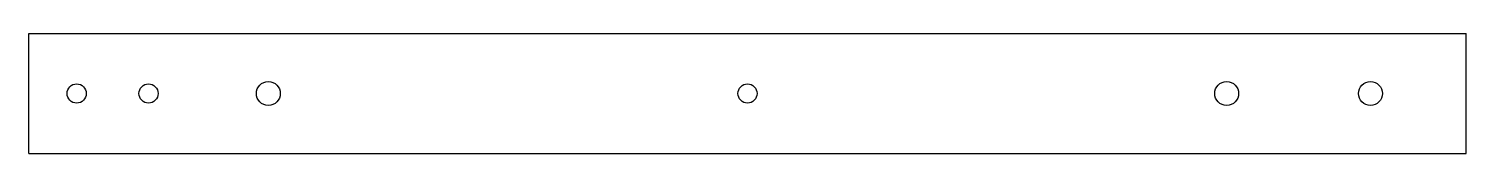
# Model space of a CAD drawing. Header units: millimetres. Extents: x 2000 to 5000, y 1000 to 1250.
import ezdxf

# ---------------------------------------------------------------- set-up
doc = ezdxf.new("R2010")
doc.units = ezdxf.units.MM

msp = doc.modelspace()

# ---------------------------------------------------------------- linework, layer by layer
for p, q in [((2000, 1250), (5000, 1250)), ((2000, 1000), (2000, 1250)), ((5000, 1000), (5000, 1250)), ((2000, 1000), (5000, 1000))]:
    msp.add_line(p, q)
for centre, radius in [((2100, 1125), 20), ((2250, 1125), 20), ((2500, 1125), 25), ((3500, 1125), 20), ((4500, 1125), 25), ((4800, 1125), 25)]:
    msp.add_circle(centre, radius)

doc.saveas('drawing.dxf')
